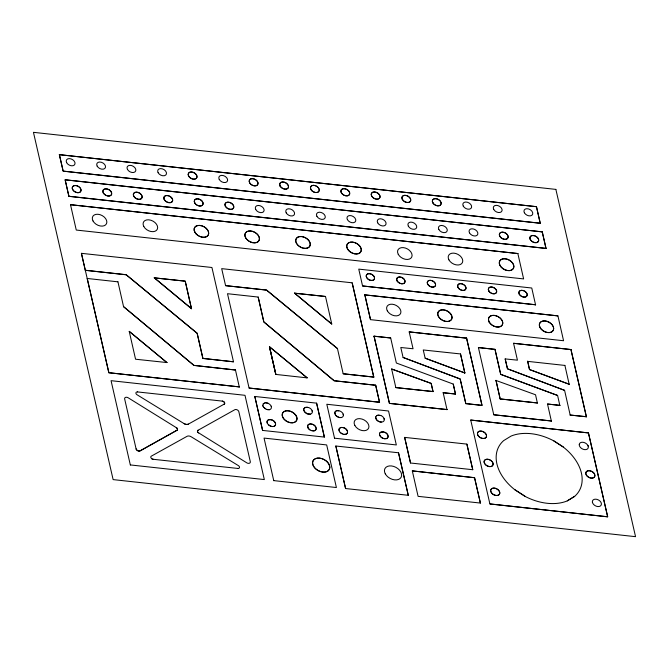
<?xml version="1.0" encoding="UTF-8"?>
<svg xmlns="http://www.w3.org/2000/svg" width="669" height="669" viewBox="0 0 669 669"><rect width="100%" height="100%" fill="white"/><g stroke="black" fill="none" stroke-linecap="round" stroke-linejoin="round"><path stroke-width="1" d="M262.8 405.431L263.285 403.775L264.748 402.847M267.082 421.278L267.19 423.126M303.826 408.968L303.927 410.808M307.648 425.643L308.292 428.311L309.964 429.874M334.876 412.363L335.47 415.115M339.041 429.138L339.141 430.978M375.777 416.829C375.209 420.182 379.39 422.783 382.384 421.938A4.591 3.128 28.4 0 0 384.29 419.438L384.073 418.526A4.591 3.128 28.4 0 0 380.837 415.508L378.612 415.048L376.722 415.616M379.482 434.432L379.599 433.504M267.04 421.361L267.449 420.55M303.785 409.052L304.186 408.241M308.016 424.907C306.402 427.625 309.588 430.41 312.155 430.769M334.826 412.447L335.236 411.627M338.991 429.222L339.4 428.411M375.735 416.912L376.764 415.533M379.557 433.587L379.967 432.768M59.34 154.656L536.496 206.688L540.243 223.287L63.129 171.164L59.34 154.656L536.496 206.688M68.907 196.343L65.161 179.752L542.275 231.867L546.021 248.458L68.907 196.343L65.119 179.836L542.275 231.867M70.504 204.689L517.856 253.551L70.504 204.689L76.258 230.052L523.618 278.914L517.856 253.551M81.417 253.325L211.931 267.491L233.498 361.795L202.899 358.459L197.138 333.313L126.257 274.8L85.314 270.326L81.417 253.325L108.821 372.725L239.335 386.891L108.821 372.725M117.886 281.825L87.196 278.471L108.871 372.641M126.257 274.8L197.179 333.237L202.899 358.459M123.556 306.653L193.926 365.391L235.404 370.007L193.926 365.391L123.556 306.653L117.928 281.741M154.255 277.852L185.229 281.156L191.493 308.735L154.255 277.852L185.229 281.156L191.493 308.735M129.226 331.364L166.907 362.556L129.226 331.364L135.556 359.22L166.907 362.556M186.4 424.464A3.822 2.601 28.4 0 0 188.323 424.146L188.365 424.062A3.822 2.601 28.4 0 1 186.442 424.38L186.032 424.405A3.822 2.601 28.4 0 1 184.226 423.703L137.095 394.794A2.174 1.48 28.4 0 1 135.924 392.87A2.174 1.48 28.4 0 1 137.571 391.934L137.613 391.85M177.009 430.234L140.222 450.797A2.542 1.731 28.4 0 1 137.781 450.772A2.542 1.731 28.4 0 1 136.108 448.916L136.158 448.832A2.542 1.731 28.4 0 0 137.822 450.689A2.542 1.731 28.4 0 0 140.222 450.797L177.009 430.234A2.132 1.455 28.4 0 0 176.415 427.608L176.373 427.692A2.132 1.455 28.4 0 1 176.967 430.318M225.587 285.646L266.571 290.037L337.452 348.557L343.172 373.779L373.77 377.124L352.195 282.811L221.682 268.645L225.587 285.646L266.53 290.12L337.452 348.557M130.346 465.022L111.062 380.678L244.996 395.312L264.33 479.573L130.396 464.938M153.092 459.269L153.134 459.193A2.124 1.447 28.4 0 1 151.018 457.872A2.124 1.447 28.4 0 1 151.328 456.149L187.061 436.313A3.822 2.601 28.4 0 1 191.15 436.757L238.331 465.582A2.174 1.48 28.4 0 1 239.494 467.506A2.174 1.48 28.4 0 1 237.855 468.442L237.804 468.526M184.226 423.703L184.268 423.619A3.822 2.601 28.4 0 0 186.074 424.322M258.184 297.061L263.812 321.973L334.132 380.795L375.702 385.244L334.174 380.711L263.854 321.889L258.184 297.061L227.502 293.708L249.077 388.045L379.549 402.295L375.702 385.244M233.498 361.795L202.95 358.375M197.991 430.301L198.032 430.226A2.141 1.455 28.4 0 0 198.626 432.851L198.584 432.927A2.141 1.455 28.4 0 1 197.991 430.301L234.777 409.737A2.542 1.731 28.4 0 1 237.177 409.854A2.542 1.731 28.4 0 1 238.841 411.711L250.29 461.585A2.684 1.831 28.4 0 1 249.353 463.249A2.684 1.831 28.4 0 1 246.744 462.806L198.626 432.851M222.334 401.107L222.292 401.191A2.124 1.447 28.4 0 1 224.408 402.512A2.124 1.447 28.4 0 1 224.098 404.235L224.148 404.151A2.124 1.447 28.4 0 0 224.458 402.429A2.124 1.447 28.4 0 0 222.334 401.107L137.571 391.934M331.765 324.055L294.519 293.181L325.502 296.476L331.765 324.055L294.569 293.097M275.854 374.456L269.482 346.684L307.163 377.876L269.431 346.768L275.82 374.339M269.523 346.718L275.779 374.414L307.163 377.876M249.077 388.045L379.591 402.211M254.814 396.474L262.599 430.418L324.381 437.083L316.596 403.139L254.814 396.474L262.599 430.418M325.502 296.476L294.519 293.181M352.153 282.895L373.77 377.124M362.556 285.956L535.61 304.771L362.556 285.956L358.76 269.114L531.763 288.013L535.568 304.847M364.814 294.878L557.929 315.885L563.566 340.738L370.501 319.648L364.814 294.878L557.929 315.885M273.763 480.693L264.046 438.086L326.681 444.927L336.398 487.534L273.805 480.61M316.596 403.139L324.381 437.083M370.501 319.648L364.864 294.803M343.172 373.779L373.82 377.04M389.408 403.374L447.043 409.579L389.408 403.374L374.046 336.156L390.679 337.97L396.357 363.016L453.239 384.065L455.472 394.066L443.112 392.72L455.514 393.982M334.55 438.279L326.815 404.26L388.547 411L396.332 444.944L334.6 438.195M390.679 337.97L374.004 336.239M335.838 446.014L345.589 488.537L408.274 495.294L398.515 452.771L335.838 446.014L345.589 488.537M409.185 331.883L466.619 338.163L409.185 331.883L413.057 348.758L400.798 347.504L403.081 357.447L460.163 379.039L465.808 403.65L481.989 405.422L466.619 338.163M391.574 369.029L431.179 383.362L433.06 391.566L395.831 387.585L391.616 368.954L431.137 383.446L433.019 391.649M403.081 357.447L460.205 378.955L465.808 403.65M395.831 387.585L433.06 391.566M425.141 358.191L464.804 372.951L425.141 358.191L423.251 349.962L460.506 353.943L464.846 372.867M404.645 437.384L410.523 463.007L472.757 469.713L466.878 444.099L404.645 437.384L410.523 463.007M398.515 452.771L408.274 495.294M460.506 353.943L464.804 372.951M453.239 384.065L455.472 394.066M478.41 347.554L495.035 349.377L478.41 347.554L493.764 414.772L551.407 420.985L493.764 414.772M412.313 470.901L474.589 477.699L412.313 470.901L418.092 496.348L480.409 503.063L474.589 477.699M470.725 420.057L588.452 432.918L470.725 420.057L489.917 503.983L607.695 516.761L588.452 432.918L607.644 516.844L489.959 503.899M513.566 343.289L571 349.561L513.566 343.289L517.438 360.165L505.179 358.91L507.462 368.853L564.586 390.353L507.503 368.77L505.179 358.91M500.186 398.983L495.98 380.352L500.186 398.983L537.424 402.964L500.236 398.9M500.763 374.331L557.595 395.463L500.721 374.414L495.035 349.377M466.878 444.099L472.757 469.713M529.514 369.589L527.674 361.277L529.514 369.589L569.227 384.274L529.564 369.505M480.409 503.063L474.538 477.783M564.837 365.425L527.632 361.36M547.518 404.034L559.878 405.381L547.518 404.034L551.356 421.06M586.412 416.737L570.189 415.056L586.412 416.737L571 349.561M263.235 403.85L265.76 402.721L267.985 403.181M267.399 420.634L268.068 419.99M304.144 408.324L305.658 407.321L307.765 407.304M307.966 424.991L309.479 423.987M335.194 411.711L335.863 411.067M339.35 428.495L340.864 427.491M379.917 432.851L380.586 432.207M567.262 500.847L574.746 496.273A45.893 31.242 28.4 0 0 563.415 447.151L553.388 440.67A45.893 31.242 28.4 0 0 511.116 436.054L503.632 440.628A45.893 31.242 28.4 0 0 514.921 489.825L524.939 496.314A45.893 31.242 28.4 0 0 567.212 500.93L574.704 496.356M188.323 424.146L224.148 404.151M268.026 420.065L269.925 419.505M304.763 407.756L305.608 407.396M335.813 411.151L336.699 410.707M308.593 424.43L310.491 423.862L312.707 424.313A4.591 3.128 28.4 0 1 315.944 427.34L316.119 428.336A4.591 3.128 28.4 0 1 314.213 430.836L313.209 430.961M339.977 427.926L341.876 427.357M380.544 432.291L383.538 431.831M271.213 406.2L271.388 407.195A4.591 3.128 28.4 0 1 269.49 409.696L266.254 409.369M269.49 409.696L267.374 409.712M336.658 410.791L338.815 410.691M310.391 414.161C307.548 414.73 304.161 412.815 303.751 409.821M268.871 419.714L272.141 419.956A4.591 3.128 28.4 0 1 275.377 422.984L275.595 423.887A4.591 3.128 28.4 0 1 273.696 426.396L272.643 426.605M341.441 417.556C338.564 418.15 335.286 416.168 334.801 413.208M377.567 415.257L380.795 415.583M344.594 434.465L345.605 434.332A4.591 3.128 28.4 0 0 347.504 431.831L347.286 430.92A4.591 3.128 28.4 0 0 344.05 427.901L342.929 427.558M381.389 431.931L384.658 432.174A4.591 3.128 28.4 0 1 387.895 435.201L388.07 436.188A4.591 3.128 28.4 0 1 386.164 438.697M265.718 402.805L267.935 403.256A4.591 3.128 28.4 0 1 271.171 406.284M306.619 407.27L308.886 407.647A4.591 3.128 28.4 0 1 312.122 410.666L312.339 411.577A4.591 3.128 28.4 0 1 310.433 414.086L307.205 413.751L304.47 411.636M337.669 410.666L339.936 411.034A4.591 3.128 28.4 0 1 343.164 414.061L343.389 414.972A4.591 3.128 28.4 0 1 341.483 417.473L339.375 417.489L336.256 415.875M381.38 422.072C378.855 421.997 376.137 420.299 375.702 417.682M310.441 423.945L312.666 424.397A4.591 3.128 28.4 0 1 315.902 427.424M341.826 427.441L344.1 427.817A4.591 3.128 28.4 0 1 347.328 430.836L347.546 431.748A4.591 3.128 28.4 0 1 345.647 434.248L343.49 434.348M272.684 426.521C270.084 426.671 267.449 424.74 267.015 422.131M312.105 430.853L314.263 430.752A4.591 3.128 28.4 0 0 316.161 428.252M385.202 438.739L382.986 438.287L380.987 437.008M540.284 223.203L63.17 171.088L59.382 154.572M68.949 196.26L546.063 248.375M85.356 270.243L126.307 274.716M465.85 403.566L482.031 405.339L466.577 338.238M152.072 459.16L237.855 468.442M343.54 434.265L341.307 433.453L339.676 431.806M270.978 419.697L272.099 420.04A4.591 3.128 28.4 0 1 275.335 423.059L275.553 423.97A4.591 3.128 28.4 0 1 273.646 426.471M271.589 426.412L268.47 424.79M495.93 380.435L535.543 394.76L537.374 403.047M342.419 433.922L340.421 432.651M266.304 409.286L263.561 407.17M176.373 427.692L128.214 397.812A2.684 1.831 28.4 0 0 125.596 397.369A2.684 1.831 28.4 0 0 124.668 399.033L136.108 448.916M553.43 440.587L563.457 447.076M514.963 489.75L524.989 496.231M264.305 408.015L265.242 408.734M154.296 277.777L191.543 308.652M379.749 435.26C380.753 437.685 383.63 439.324 386.214 438.613A4.591 3.128 28.4 0 0 388.112 436.113M380.201 436.247L379.532 434.348M339.635 431.89L338.966 429.991M263.068 406.259L263.519 407.254M587.926 445.387L588.294 446.357M594.465 473.903L594.791 474.948A4.842 3.295 28.4 0 1 591.17 478.134A4.842 3.295 28.4 0 1 585.868 473.978L585.801 473.042A4.842 3.295 28.4 0 1 589.531 470.708A4.842 3.295 28.4 0 1 594.465 473.903A4.842 3.295 28.4 0 0 589.481 470.792A4.842 3.295 28.4 0 0 585.801 473.042L585.91 473.895A4.842 3.295 28.4 0 0 591.212 478.051A4.842 3.295 28.4 0 0 594.833 474.865M384.023 418.61L384.249 419.522M343.122 414.144L343.339 415.056M312.072 410.749L312.298 411.661M262.85 405.355L263.026 406.342M570.95 349.644L586.362 416.82M536.454 206.771L540.243 223.287M542.233 231.951L546.021 248.458M564.887 365.341L569.185 384.357M564.586 390.353L570.189 415.056M557.595 395.463L559.828 405.464M494.993 349.452L500.721 374.414M443.154 392.636L447.001 409.662M374.046 336.156L389.45 403.29M375.652 385.327L379.549 402.295M235.446 369.924L239.293 386.975M592.408 502.486L592.383 501.466A4.842 3.295 28.4 0 1 596.071 499.216A4.842 3.295 28.4 0 1 601.005 502.411L601.331 503.456A4.842 3.295 28.4 0 1 597.76 506.558A4.842 3.295 28.4 0 1 592.45 502.402M579.304 444.45L579.321 445.462A4.842 3.295 28.4 0 0 584.631 449.627A4.842 3.295 28.4 0 0 588.252 446.44L587.875 445.47A4.842 3.295 28.4 0 0 582.942 442.276A4.842 3.295 28.4 0 0 579.262 444.534M384.616 432.258A4.591 3.128 28.4 0 1 387.853 435.285M490.695 490.419A4.842 3.295 28.4 0 1 494.374 488.169A4.842 3.295 28.4 0 1 499.308 491.355L499.684 492.325A4.842 3.295 28.4 0 1 496.064 495.512A4.842 3.295 28.4 0 1 490.762 491.347L490.737 490.335A4.842 3.295 28.4 0 1 494.424 488.086A4.842 3.295 28.4 0 1 499.358 491.28L499.726 492.242A4.842 3.295 28.4 0 1 496.105 495.428A4.842 3.295 28.4 0 1 490.803 491.272M477.449 433.412A4.842 3.295 28.4 0 1 481.136 431.162A4.842 3.295 28.4 0 1 486.07 434.348L486.438 435.318A4.842 3.295 28.4 0 1 482.817 438.504A4.842 3.295 28.4 0 1 477.515 434.34L477.49 433.328A4.842 3.295 28.4 0 1 481.178 431.079A4.842 3.295 28.4 0 1 486.112 434.265L486.488 435.235A4.842 3.295 28.4 0 1 482.867 438.421A4.842 3.295 28.4 0 1 477.557 434.265M555.872 189.394L33.45 132.328L113.128 479.606L635.55 536.672L555.872 189.394M387.301 310.792A7.652 5.21 28.4 0 0 399.686 314.673A7.652 5.21 28.4 0 0 394.3 304.629A7.652 5.21 28.4 0 0 387.301 310.792M438.396 316.454A7.652 5.21 28.4 0 0 450.781 320.342A7.652 5.21 28.4 0 0 445.395 310.299A7.652 5.21 28.4 0 0 438.438 316.378A7.652 5.21 28.4 0 0 450.822 320.259A7.652 5.21 28.4 0 0 445.437 310.215A7.652 5.21 28.4 0 0 438.396 316.454M489.139 321.998A7.652 5.21 28.4 0 0 501.516 325.887A7.652 5.21 28.4 0 0 496.139 315.843A7.652 5.21 28.4 0 0 489.139 321.998M540.017 327.559A7.652 5.21 28.4 0 0 552.402 331.448A7.652 5.21 28.4 0 0 547.016 321.396A7.652 5.21 28.4 0 0 540.017 327.559M519.261 294.218A4.466 3.036 28.4 0 0 526.478 296.492A4.466 3.036 28.4 0 0 523.384 290.547A4.466 3.036 28.4 0 0 519.303 294.143A4.466 3.036 28.4 0 0 526.528 296.409A4.466 3.036 28.4 0 0 523.342 290.63A4.466 3.036 28.4 0 0 519.261 294.218M488.721 290.89A4.466 3.036 28.4 0 0 495.946 293.156A4.466 3.036 28.4 0 0 492.802 287.294A4.466 3.036 28.4 0 0 488.721 290.89M458.031 287.536A4.466 3.036 28.4 0 0 465.256 289.802A4.466 3.036 28.4 0 0 462.162 283.857A4.466 3.036 28.4 0 0 458.073 287.453A4.466 3.036 28.4 0 0 465.298 289.719A4.466 3.036 28.4 0 0 462.112 283.94A4.466 3.036 28.4 0 0 458.031 287.536M427.642 284.216A4.466 3.036 28.4 0 0 434.867 286.483A4.466 3.036 28.4 0 0 431.722 280.62A4.466 3.036 28.4 0 0 427.642 284.216M397.077 280.871A4.466 3.036 28.4 0 0 404.293 283.146A4.466 3.036 28.4 0 0 401.157 277.284A4.466 3.036 28.4 0 0 397.077 280.871M366.595 277.543A4.466 3.036 28.4 0 0 373.82 279.809A4.466 3.036 28.4 0 0 370.676 273.956A4.466 3.036 28.4 0 0 366.595 277.543M93.008 220.954A7.777 5.293 28.4 0 0 105.593 224.909A7.777 5.293 28.4 0 0 100.124 214.699A7.777 5.293 28.4 0 0 93.008 220.954M143.802 226.507A7.777 5.293 28.4 0 0 156.387 230.454A7.777 5.293 28.4 0 0 150.918 220.243A7.777 5.293 28.4 0 0 143.802 226.507M194.804 232.168A7.777 5.293 28.4 0 0 207.398 236.115A7.777 5.293 28.4 0 0 201.921 225.905A7.777 5.293 28.4 0 0 194.804 232.168M245.556 237.704A7.777 5.293 28.4 0 0 258.15 241.66A7.777 5.293 28.4 0 0 252.673 231.449A7.777 5.293 28.4 0 0 245.556 237.704M296.4 243.265A7.777 5.293 28.4 0 0 308.986 247.212A7.777 5.293 28.4 0 0 303.517 237.002A7.777 5.293 28.4 0 0 296.4 243.265M347.403 248.835A7.777 5.293 28.4 0 0 359.997 252.782A7.777 5.293 28.4 0 0 354.52 242.571A7.777 5.293 28.4 0 0 347.403 248.835M398.247 254.295A7.777 5.293 28.4 0 0 410.833 258.251A7.777 5.293 28.4 0 0 405.364 248.04A7.777 5.293 28.4 0 0 398.247 254.295M448.907 259.831A7.777 5.293 28.4 0 0 461.501 263.787A7.777 5.293 28.4 0 0 456.024 253.568A7.777 5.293 28.4 0 0 448.907 259.831M499.986 265.501A7.777 5.293 28.4 0 0 512.579 269.448A7.777 5.293 28.4 0 0 507.102 259.238A7.777 5.293 28.4 0 0 499.986 265.501M72.628 189.603A4.716 3.211 28.4 0 0 80.263 192.003A4.716 3.211 28.4 0 0 76.943 185.806A4.716 3.211 28.4 0 0 72.628 189.603M103.285 192.948A4.716 3.211 28.4 0 0 110.92 195.348A4.716 3.211 28.4 0 0 107.6 189.151A4.716 3.211 28.4 0 0 103.285 192.948M133.758 196.276A4.716 3.211 28.4 0 0 141.393 198.676A4.716 3.211 28.4 0 0 138.073 192.48A4.716 3.211 28.4 0 0 133.8 196.201A4.716 3.211 28.4 0 0 141.435 198.593A4.716 3.211 28.4 0 0 138.115 192.396A4.716 3.211 28.4 0 0 133.758 196.276M164.256 199.613A4.716 3.211 28.4 0 0 171.891 202.013A4.716 3.211 28.4 0 0 168.571 195.816A4.716 3.211 28.4 0 0 164.256 199.613M194.679 202.933A4.716 3.211 28.4 0 0 202.314 205.333A4.716 3.211 28.4 0 0 198.994 199.136A4.716 3.211 28.4 0 0 194.679 202.933M225.361 206.286A4.716 3.211 28.4 0 0 233.004 208.686A4.716 3.211 28.4 0 0 229.726 202.406A4.716 3.211 28.4 0 0 225.411 206.203A4.716 3.211 28.4 0 0 233.046 208.603A4.716 3.211 28.4 0 0 229.684 202.49A4.716 3.211 28.4 0 0 225.361 206.286M255.734 209.514A4.716 3.211 28.4 0 0 263.369 211.914A4.716 3.211 28.4 0 0 260.049 205.718A4.716 3.211 28.4 0 0 255.734 209.514M286.19 212.842A4.716 3.211 28.4 0 0 293.825 215.242A4.716 3.211 28.4 0 0 290.505 209.046A4.716 3.211 28.4 0 0 286.19 212.842M316.897 216.288A4.716 3.211 28.4 0 0 324.532 218.679A4.716 3.211 28.4 0 0 321.212 212.483A4.716 3.211 28.4 0 0 316.897 216.288M347.403 219.616A4.716 3.211 28.4 0 0 355.038 222.016A4.716 3.211 28.4 0 0 351.718 215.819A4.716 3.211 28.4 0 0 347.403 219.616M377.692 222.836A4.716 3.211 28.4 0 0 385.327 225.236A4.716 3.211 28.4 0 0 382.007 219.039A4.716 3.211 28.4 0 0 377.692 222.836M408.341 226.189A4.716 3.211 28.4 0 0 415.984 228.581A4.716 3.211 28.4 0 0 412.664 222.392A4.716 3.211 28.4 0 0 408.341 226.189M438.872 229.526A4.716 3.211 28.4 0 0 446.516 231.917A4.716 3.211 28.4 0 0 443.196 225.721A4.716 3.211 28.4 0 0 438.872 229.526M469.479 232.862A4.716 3.211 28.4 0 0 477.114 235.262A4.716 3.211 28.4 0 0 473.794 229.066A4.716 3.211 28.4 0 0 469.479 232.862M499.751 236.257A4.716 3.211 28.4 0 0 507.386 238.657A4.716 3.211 28.4 0 0 504.066 232.461A4.716 3.211 28.4 0 0 499.751 236.257M530.283 239.594A4.716 3.211 28.4 0 0 537.918 241.994A4.716 3.211 28.4 0 0 534.598 235.797A4.716 3.211 28.4 0 0 530.283 239.594M402.328 199.437A4.716 3.211 28.4 0 0 409.963 201.829A4.716 3.211 28.4 0 0 406.643 195.641A4.716 3.211 28.4 0 0 402.328 199.437M493.722 209.422A4.716 3.211 28.4 0 0 501.357 211.814A4.716 3.211 28.4 0 0 498.037 205.617A4.716 3.211 28.4 0 0 493.722 209.422M524.379 212.767A4.716 3.211 28.4 0 0 532.014 215.167A4.716 3.211 28.4 0 0 528.694 208.971A4.716 3.211 28.4 0 0 524.379 212.767M432.743 202.757A4.716 3.211 28.4 0 0 440.378 205.157A4.716 3.211 28.4 0 0 437.058 198.961A4.716 3.211 28.4 0 0 432.743 202.757M310.859 189.444A4.716 3.211 28.4 0 0 318.494 191.844A4.716 3.211 28.4 0 0 315.174 185.648A4.716 3.211 28.4 0 0 310.859 189.444A4.716 3.211 28.4 0 0 318.536 191.76A4.716 3.211 28.4 0 0 315.216 185.564A4.716 3.211 28.4 0 0 310.901 189.36M371.638 196.084A4.716 3.211 28.4 0 0 379.273 198.484A4.716 3.211 28.4 0 0 375.953 192.287A4.716 3.211 28.4 0 0 371.68 196A4.716 3.211 28.4 0 0 379.323 198.4A4.716 3.211 28.4 0 0 376.003 192.204A4.716 3.211 28.4 0 0 371.638 196.084M341.315 192.772A4.716 3.211 28.4 0 0 348.95 195.164A4.716 3.211 28.4 0 0 345.63 188.976A4.716 3.211 28.4 0 0 341.315 192.772M463.249 206.085A4.716 3.211 28.4 0 0 470.884 208.485A4.716 3.211 28.4 0 0 467.564 202.289A4.716 3.211 28.4 0 0 463.249 206.085M219.24 179.434A4.716 3.211 28.4 0 0 226.875 181.834A4.716 3.211 28.4 0 0 223.555 175.638A4.716 3.211 28.4 0 0 219.24 179.434M249.596 182.754A4.716 3.211 28.4 0 0 257.239 185.146A4.716 3.211 28.4 0 0 253.919 178.958A4.716 3.211 28.4 0 0 249.596 182.754A4.716 3.211 28.4 0 0 257.281 185.07A4.716 3.211 28.4 0 0 253.961 178.874A4.716 3.211 28.4 0 0 249.646 182.67M188.583 176.089A4.716 3.211 28.4 0 0 196.226 178.481A4.716 3.211 28.4 0 0 192.906 172.293A4.716 3.211 28.4 0 0 188.583 176.089M280.11 186.082A4.716 3.211 28.4 0 0 287.745 188.482A4.716 3.211 28.4 0 0 284.425 182.286A4.716 3.211 28.4 0 0 280.11 186.082M158.101 172.669A4.716 3.211 28.4 0 0 165.736 175.069A4.716 3.211 28.4 0 0 162.416 168.872A4.716 3.211 28.4 0 0 158.101 172.669M127.453 169.408A4.716 3.211 28.4 0 0 135.088 171.808A4.716 3.211 28.4 0 0 131.768 165.611A4.716 3.211 28.4 0 0 127.453 169.408M66.649 162.684A4.716 3.211 28.4 0 0 74.284 165.076A4.716 3.211 28.4 0 0 70.964 158.879A4.716 3.211 28.4 0 0 66.649 162.684M97.139 166.096A4.716 3.211 28.4 0 0 104.774 168.496A4.716 3.211 28.4 0 0 101.454 162.299A4.716 3.211 28.4 0 0 97.139 166.096M282.903 417.607A7.903 5.377 28.4 0 0 295.698 421.621A7.903 5.377 28.4 0 0 290.179 411.159A7.903 5.377 28.4 0 0 282.945 417.523A7.903 5.377 28.4 0 0 295.74 421.537A7.903 5.377 28.4 0 0 290.137 411.243A7.903 5.377 28.4 0 0 282.903 417.607M354.854 425.459A7.903 5.377 28.4 0 0 367.649 429.481A7.903 5.377 28.4 0 0 362.088 419.095A7.903 5.377 28.4 0 0 354.854 425.459M313.393 466.05A9.199 6.264 28.4 0 0 328.278 470.725A9.199 6.264 28.4 0 0 321.806 458.641A9.199 6.264 28.4 0 0 313.393 466.05M385.269 473.811A9.199 6.264 28.4 0 0 400.154 478.486A9.199 6.264 28.4 0 0 393.681 466.41A9.199 6.264 28.4 0 0 385.269 473.811M484.507 463.45A4.842 3.295 28.4 0 0 492.351 465.908A4.842 3.295 28.4 0 0 488.939 459.544A4.842 3.295 28.4 0 0 484.507 463.45M313.435 465.967A9.199 6.264 28.4 0 0 328.328 470.642A9.199 6.264 28.4 0 0 321.856 458.566A9.199 6.264 28.4 0 0 313.435 465.967M484.548 463.366A4.842 3.295 28.4 0 0 492.392 465.825A4.842 3.295 28.4 0 0 488.98 459.461A4.842 3.295 28.4 0 0 484.548 463.366M540.067 327.476A7.652 5.21 28.4 0 0 552.452 331.364A7.652 5.21 28.4 0 0 547.066 321.312A7.652 5.21 28.4 0 0 540.067 327.476M489.181 321.914A7.652 5.21 28.4 0 0 501.566 325.803A7.652 5.21 28.4 0 0 496.181 315.76A7.652 5.21 28.4 0 0 489.181 321.914M366.637 277.468A4.466 3.036 28.4 0 0 373.862 279.734A4.466 3.036 28.4 0 0 370.726 273.872A4.466 3.036 28.4 0 0 366.637 277.468M397.118 280.796A4.466 3.036 28.4 0 0 404.344 283.062A4.466 3.036 28.4 0 0 401.199 277.2A4.466 3.036 28.4 0 0 397.118 280.796M427.683 284.133A4.466 3.036 28.4 0 0 434.909 286.399A4.466 3.036 28.4 0 0 431.773 280.537A4.466 3.036 28.4 0 0 427.683 284.133M488.763 290.806A4.466 3.036 28.4 0 0 495.988 293.072A4.466 3.036 28.4 0 0 492.844 287.21A4.466 3.036 28.4 0 0 488.763 290.806M500.036 265.417A7.777 5.293 28.4 0 0 512.621 269.373A7.777 5.293 28.4 0 0 507.152 259.154A7.777 5.293 28.4 0 0 500.036 265.417M347.454 248.751A7.777 5.293 28.4 0 0 360.039 252.706A7.777 5.293 28.4 0 0 354.57 242.487A7.777 5.293 28.4 0 0 347.454 248.751M296.442 243.182A7.777 5.293 28.4 0 0 309.028 247.129A7.777 5.293 28.4 0 0 303.559 236.918A7.777 5.293 28.4 0 0 296.442 243.182M245.607 237.629A7.777 5.293 28.4 0 0 258.192 241.576A7.777 5.293 28.4 0 0 252.723 231.365A7.777 5.293 28.4 0 0 245.607 237.629M194.855 232.084A7.777 5.293 28.4 0 0 207.44 236.032A7.777 5.293 28.4 0 0 201.971 225.821A7.777 5.293 28.4 0 0 194.855 232.084M530.325 239.51A4.716 3.211 28.4 0 0 537.96 241.91A4.716 3.211 28.4 0 0 534.64 235.714A4.716 3.211 28.4 0 0 530.325 239.51M499.793 236.174A4.716 3.211 28.4 0 0 507.428 238.574A4.716 3.211 28.4 0 0 504.108 232.377A4.716 3.211 28.4 0 0 499.793 236.174M194.721 202.849A4.716 3.211 28.4 0 0 202.356 205.249A4.716 3.211 28.4 0 0 199.036 199.053A4.716 3.211 28.4 0 0 194.721 202.849M164.306 199.529A4.716 3.211 28.4 0 0 171.941 201.929A4.716 3.211 28.4 0 0 168.621 195.733A4.716 3.211 28.4 0 0 164.306 199.529M103.327 192.873A4.716 3.211 28.4 0 0 110.962 195.264A4.716 3.211 28.4 0 0 107.642 189.068A4.716 3.211 28.4 0 0 103.327 192.873M72.67 189.519A4.716 3.211 28.4 0 0 80.305 191.919A4.716 3.211 28.4 0 0 76.985 185.723A4.716 3.211 28.4 0 0 72.67 189.519M188.633 176.006A4.716 3.211 28.4 0 0 196.268 178.406A4.716 3.211 28.4 0 0 192.948 172.209A4.716 3.211 28.4 0 0 188.633 176.006M280.152 185.999A4.716 3.211 28.4 0 0 287.787 188.399A4.716 3.211 28.4 0 0 284.467 182.202A4.716 3.211 28.4 0 0 280.152 185.999M341.357 192.689A4.716 3.211 28.4 0 0 348.992 195.089A4.716 3.211 28.4 0 0 345.672 188.892A4.716 3.211 28.4 0 0 341.357 192.689M402.37 199.354A4.716 3.211 28.4 0 0 410.005 201.754A4.716 3.211 28.4 0 0 406.685 195.557A4.716 3.211 28.4 0 0 402.37 199.354M432.793 202.674A4.716 3.211 28.4 0 0 440.428 205.074A4.716 3.211 28.4 0 0 437.108 198.877A4.716 3.211 28.4 0 0 432.793 202.674"/></g></svg>
